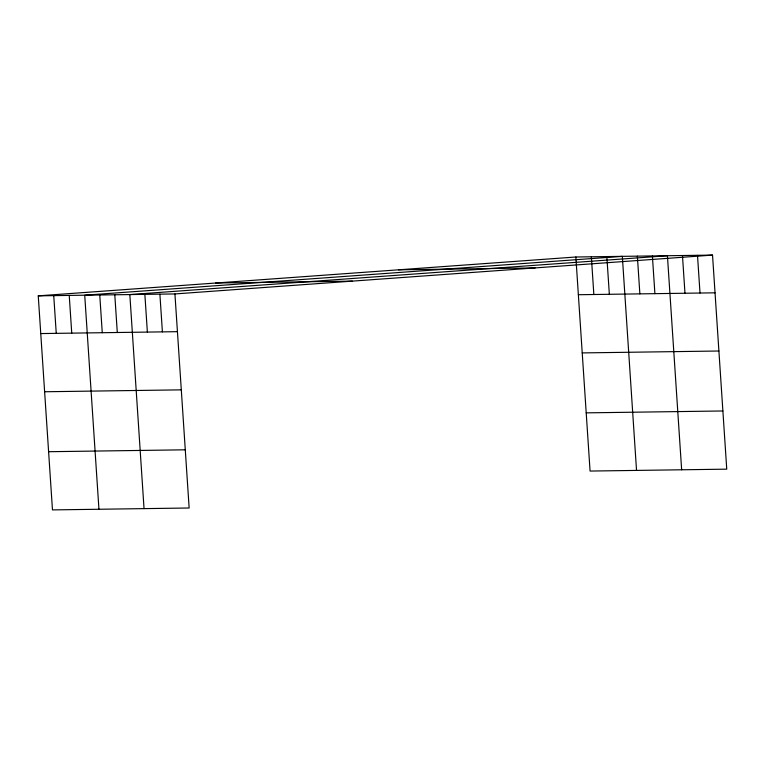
<?xml version="1.0" encoding="UTF-8"?>
<svg xmlns="http://www.w3.org/2000/svg" width="765" height="765" viewBox="0 0 765 765"><rect width="100%" height="100%" fill="white"/><g stroke="black" fill="none" stroke-linecap="round" stroke-linejoin="round"><path stroke-width="1.15" d="M38.25 295.845L174.927 293.942L189.146 507.998L52.469 509.901L38.25 295.845L575.854 257.002L712.531 255.099L726.75 469.155L590.073 471.058L575.854 257.002M174.927 293.942L712.531 255.099M398.441 269.825L535.127 267.922M215.663 283.031L352.34 281.128M578.359 294.726L715.036 292.823M40.755 333.569L177.432 331.666M582.222 352.914L718.899 351.011M44.619 391.757L181.305 389.854M586.2 412.861L722.887 410.968M48.606 451.713L185.283 449.81M697.498 255.309L700.004 293.033M682.466 255.52L684.971 293.244M681.644 469.777L667.424 255.73L129.83 294.573L144.04 508.62M652.392 255.94L654.897 293.664M637.36 256.151L639.865 293.865M636.537 470.408L622.327 256.361L84.724 295.204L98.943 509.251M606.836 256.571L609.342 294.296M591.345 256.791L593.85 294.506M159.895 294.152L162.4 331.876M144.862 294.362L147.368 332.087M114.788 294.783L117.294 332.507M99.756 294.994L102.261 332.708M69.233 295.414L71.738 333.138M53.741 295.634L56.247 333.349"/></g></svg>
